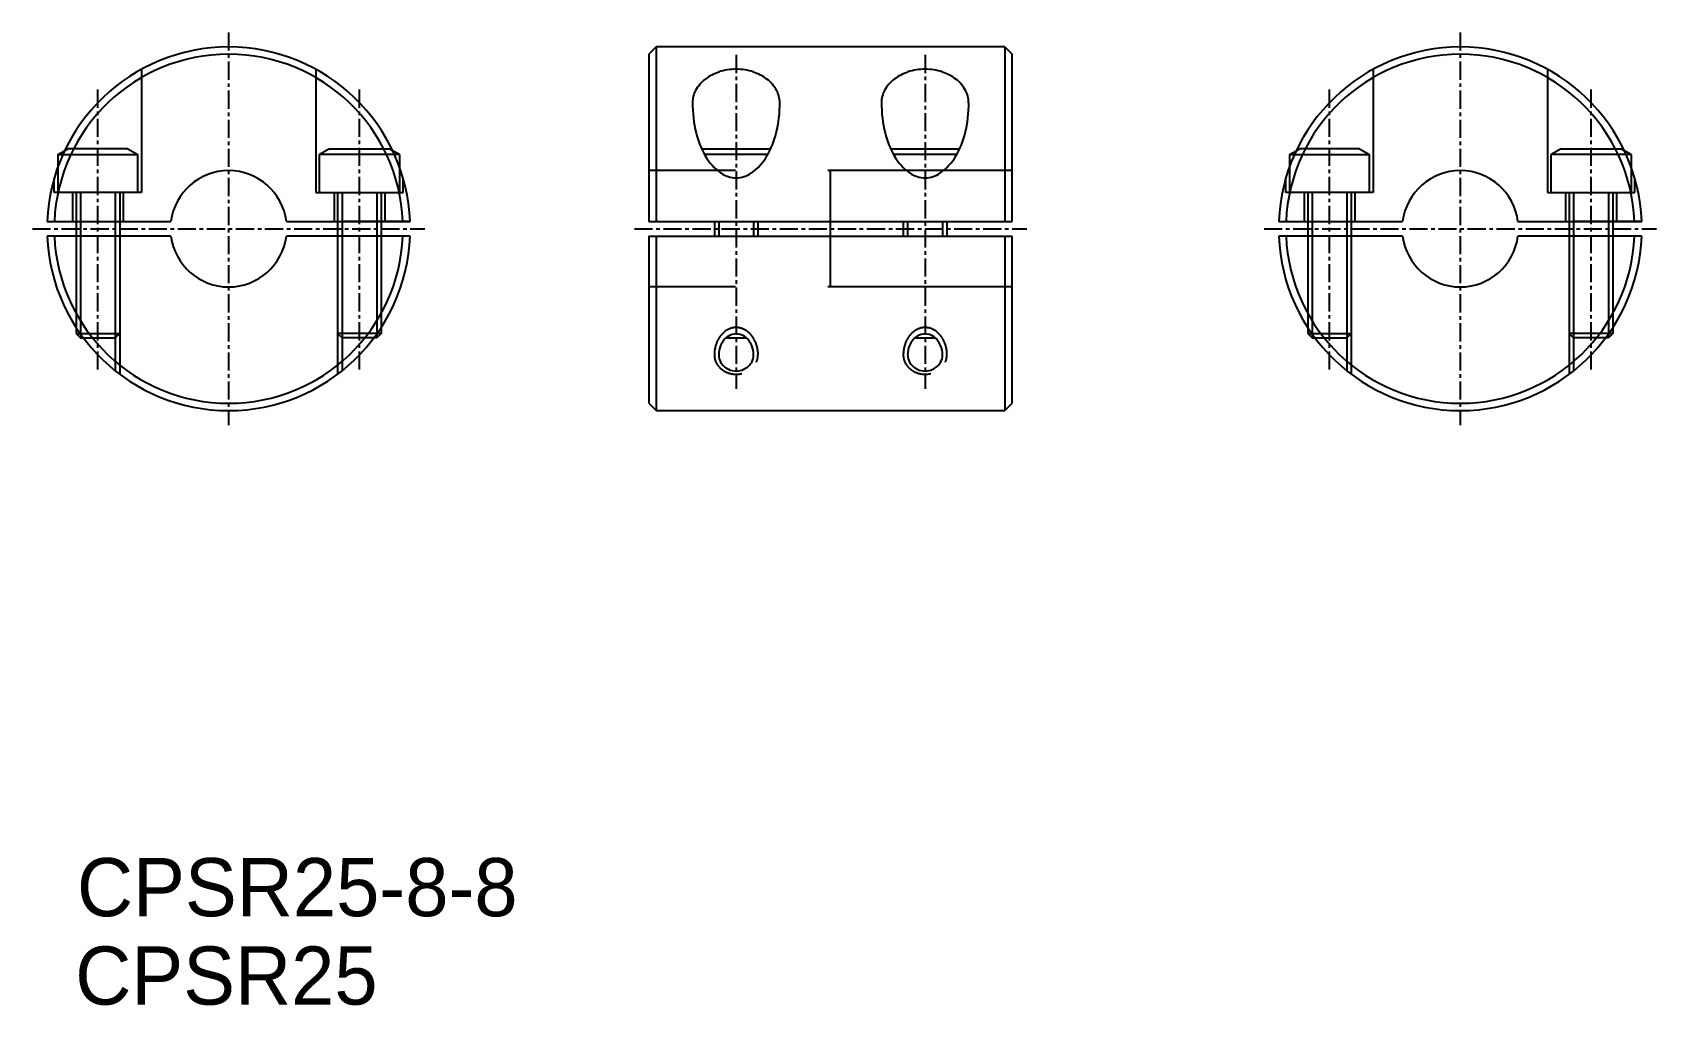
# Model space of a CAD drawing. Extents: x 103 to 215, y 69 to 136.
import ezdxf

# ---------------------------------------------------------------- set-up
doc = ezdxf.new("R2010")
doc.units = 0
doc.linetypes.add('CENTER', pattern=[2, 1.25, -0.25, 0.25, -0.25])
doc.linetypes.add('DASHED', pattern=[19.05, 12.7, -6.35])
doc.layers.get('0').update_dxf_attribs({"linetype": 'CONTINUOUS'})
doc.layers.add('CENTER', color=1, linetype='CENTER')

msp = doc.modelspace()

# ---------------------------------------------------------------- linework, layer by layer
for p, q in [((146.29, 134.58), (145.79, 134.08)), ((170.29, 134.58), (146.29, 134.58)), ((146.29, 134.58), (146.29, 122.58)), ((170.29, 134.58), (170.29, 122.58)), ((170.29, 134.58), (170.79, 134.08)), ((145.79, 134.08), (145.79, 122.58)), ((170.79, 122.58), (170.79, 134.08)), ((105.12, 127.18), (105.58, 127.44)), ((128.62, 127.18), (128.16, 127.44)), ((149.42, 127.58), (154.17, 127.58)), ((162.42, 127.58), (167.17, 127.58)), ((189.87, 127.18), (190.33, 127.44)), ((213.37, 127.18), (212.91, 127.44)), ((105.12, 127.18), (105.46, 127.18)), ((105.12, 127.18), (105.12, 126.34)), ((128.62, 127.18), (128.28, 127.18)), ((128.62, 127.18), (128.62, 126.34)), ((153.96, 127.18), (149.62, 127.18)), ((166.96, 127.18), (162.62, 127.18)), ((189.87, 127.18), (189.87, 126.34)), ((189.87, 127.18), (190.21, 127.18)), ((213.37, 127.18), (213.03, 127.18)), ((213.37, 127.18), (213.37, 126.34)), ((104.38, 122.58), (109.07, 122.58)), ((106.37, 122.58), (106.37, 121.58)), ((109.07, 122.58), (112.9, 122.58)), ((109.37, 122.58), (109.37, 121.58)), ((120.84, 122.58), (129.36, 122.58)), ((124.37, 122.58), (124.37, 121.58)), ((129.36, 122.58), (124.67, 122.58)), ((127.37, 122.58), (127.37, 121.58)), ((145.79, 122.58), (170.79, 122.58)), ((150.29, 122.58), (150.29, 121.58)), ((153.29, 122.58), (153.29, 121.58)), ((163.29, 122.58), (163.29, 121.58)), ((166.29, 122.58), (166.29, 121.58)), ((189.13, 122.58), (193.82, 122.58)), ((191.12, 122.58), (191.12, 121.58)), ((193.82, 122.58), (197.65, 122.58)), ((194.12, 122.58), (194.12, 121.58)), ((205.59, 122.58), (214.11, 122.58)), ((209.12, 122.58), (209.12, 121.58)), ((214.11, 122.58), (209.42, 122.58)), ((212.12, 122.58), (212.12, 121.58)), ((112.9, 121.58), (104.38, 121.58)), ((129.36, 121.58), (120.84, 121.58)), ((145.79, 121.58), (170.79, 121.58)), ((145.79, 121.58), (145.79, 110.08)), ((146.29, 121.58), (146.29, 109.58)), ((170.29, 121.58), (170.29, 109.58)), ((170.79, 110.08), (170.79, 121.58)), ((197.65, 121.58), (189.13, 121.58)), ((214.11, 121.58), (205.59, 121.58)), ((106.37, 115.29), (106.37, 114.88)), ((127.37, 115.29), (127.37, 114.88)), ((191.12, 115.29), (191.12, 114.88)), ((212.12, 115.29), (212.12, 114.88)), ((106.37, 114.88), (106.65, 114.88)), ((106.37, 114.88), (106.67, 114.58)), ((106.67, 114.58), (106.87, 114.58)), ((127.07, 114.58), (126.87, 114.58)), ((127.37, 114.88), (127.07, 114.58)), ((127.37, 114.88), (127.09, 114.88)), ((151.09, 114.58), (152.5, 114.58)), ((164.09, 114.58), (165.5, 114.58)), ((191.12, 114.88), (191.42, 114.58)), ((191.12, 114.88), (191.4, 114.88)), ((191.42, 114.58), (191.62, 114.58)), ((211.82, 114.58), (211.62, 114.58)), ((212.12, 114.88), (211.82, 114.58)), ((212.12, 114.88), (211.84, 114.88)), ((150.29, 113.4), (150.29, 113.4)), ((150.59, 113.4), (150.59, 113.4)), ((163.29, 113.4), (163.29, 113.4)), ((163.59, 113.4), (163.59, 113.4)), ((145.79, 110.08), (146.29, 109.58)), ((146.29, 109.58), (170.29, 109.58)), ((170.29, 109.58), (170.79, 110.08))]:
    msp.add_line(p, q)
at = {"color": 3, "linetype": 'DASHED'}
for p, q in [((110.87, 133.04), (110.87, 124.58)), ((122.87, 133.04), (122.87, 124.58)), ((195.62, 133.04), (195.62, 124.58)), ((207.62, 133.04), (207.62, 124.58)), ((105.58, 127.44), (105.81, 127.58)), ((109.93, 127.58), (105.81, 127.58)), ((109.93, 127.58), (110.62, 127.18)), ((123.81, 127.58), (123.12, 127.18)), ((123.81, 127.58), (127.93, 127.58)), ((128.16, 127.44), (127.93, 127.58)), ((190.33, 127.44), (190.57, 127.58)), ((194.68, 127.58), (190.57, 127.58)), ((194.68, 127.58), (195.37, 127.18)), ((208.57, 127.58), (207.87, 127.18)), ((208.57, 127.58), (212.68, 127.58)), ((212.91, 127.44), (212.68, 127.58)), ((105.12, 126.34), (105.12, 124.58)), ((105.46, 127.18), (110.62, 127.18)), ((110.62, 124.58), (110.62, 127.18)), ((128.28, 127.18), (123.12, 127.18)), ((123.12, 124.58), (123.12, 127.18)), ((128.62, 126.34), (128.62, 124.58)), ((189.87, 126.34), (189.87, 124.58)), ((190.21, 127.18), (195.37, 127.18)), ((195.37, 124.58), (195.37, 127.18)), ((213.03, 127.18), (207.87, 127.18)), ((207.87, 124.58), (207.87, 127.18)), ((213.37, 126.34), (213.37, 124.58)), ((104.87, 124.58), (104.87, 125.58)), ((128.87, 124.58), (128.87, 125.58)), ((170.79, 126.08), (145.79, 126.08)), ((158.29, 118.08), (158.29, 126.08)), ((189.62, 124.58), (189.62, 125.58)), ((213.62, 124.58), (213.62, 125.58)), ((110.87, 124.58), (104.87, 124.58)), ((106.12, 124.58), (106.12, 122.58)), ((106.37, 124.58), (106.37, 122.58)), ((106.67, 124.58), (106.67, 122.58)), ((109.07, 124.58), (109.07, 122.58)), ((109.37, 124.58), (109.37, 122.58)), ((109.62, 124.58), (109.62, 122.58)), ((122.87, 124.58), (128.87, 124.58)), ((124.12, 124.58), (124.12, 122.58)), ((124.37, 124.58), (124.37, 122.58)), ((124.67, 124.58), (124.67, 122.58)), ((127.07, 124.58), (127.07, 122.58)), ((127.37, 124.58), (127.37, 122.58)), ((127.62, 124.58), (127.62, 122.58)), ((195.62, 124.58), (189.62, 124.58)), ((190.87, 124.58), (190.87, 122.58)), ((191.12, 124.58), (191.12, 122.58)), ((191.42, 124.58), (191.42, 122.58)), ((193.82, 124.58), (193.82, 122.58)), ((194.12, 124.58), (194.12, 122.58)), ((194.37, 124.58), (194.37, 122.58)), ((207.62, 124.58), (213.62, 124.58)), ((208.87, 124.58), (208.87, 122.58)), ((209.12, 124.58), (209.12, 122.58)), ((209.42, 124.58), (209.42, 122.58)), ((211.82, 124.58), (211.82, 122.58)), ((212.12, 124.58), (212.12, 122.58)), ((212.37, 124.58), (212.37, 122.58)), ((106.37, 121.58), (106.37, 115.29)), ((106.67, 121.58), (106.67, 114.85)), ((109.07, 121.58), (109.07, 112.31)), ((109.37, 121.58), (109.37, 112.08)), ((124.37, 121.58), (124.37, 112.08)), ((124.67, 121.58), (124.67, 112.31)), ((127.07, 121.58), (127.07, 114.85)), ((127.37, 121.58), (127.37, 115.29)), ((191.12, 121.58), (191.12, 115.29)), ((191.42, 121.58), (191.42, 114.85)), ((193.82, 121.58), (193.82, 112.31)), ((194.12, 121.58), (194.12, 112.08)), ((209.12, 121.58), (209.12, 112.08)), ((209.42, 121.58), (209.42, 112.31)), ((211.82, 121.58), (211.82, 114.85)), ((212.12, 121.58), (212.12, 115.29)), ((170.79, 118.08), (145.79, 118.08)), ((106.65, 114.88), (109.37, 114.88)), ((106.87, 114.58), (109.07, 114.58)), ((109.37, 114.88), (109.07, 114.58)), ((127.09, 114.88), (124.37, 114.88)), ((124.37, 114.88), (124.67, 114.58)), ((126.87, 114.58), (124.67, 114.58)), ((191.4, 114.88), (194.12, 114.88)), ((191.62, 114.58), (193.82, 114.58)), ((194.12, 114.88), (193.82, 114.58)), ((211.84, 114.88), (209.12, 114.88)), ((209.12, 114.88), (209.42, 114.58)), ((211.62, 114.58), (209.42, 114.58))]:
    msp.add_line(p, q, dxfattribs=at)
at = {"color": 3}
for p, q in [((106.67, 122.58), (106.67, 121.58)), ((109.07, 122.58), (109.07, 121.58)), ((124.67, 122.58), (124.67, 121.58)), ((127.07, 122.58), (127.07, 121.58)), ((150.59, 122.58), (150.59, 121.58)), ((152.99, 122.58), (152.99, 121.58)), ((163.59, 122.58), (163.59, 121.58)), ((165.99, 122.58), (165.99, 121.58)), ((191.42, 122.58), (191.42, 121.58)), ((193.82, 122.58), (193.82, 121.58)), ((209.42, 122.58), (209.42, 121.58)), ((211.82, 122.58), (211.82, 121.58)), ((106.67, 114.85), (106.67, 114.58)), ((127.07, 114.85), (127.07, 114.58)), ((191.42, 114.85), (191.42, 114.58)), ((211.82, 114.85), (211.82, 114.58))]:
    msp.add_line(p, q, dxfattribs=at)
for centre, radius, start, end in [((116.87, 122.08), 12.5, 2.2924, 177.7076), ((201.62, 122.08), 12.5, 2.2924, 177.7076), ((116.87, 122.08), 12, 2.388, 177.612), ((151.79, 129.13), 3.92, 90, 107.5546), ((151.79, 129.13), 3.92, 72.4454, 90), ((164.79, 129.13), 3.92, 90, 107.5546), ((164.79, 129.13), 3.92, 72.4454, 90), ((201.62, 122.08), 12, 2.388, 177.612), ((151.15, 130.43), 2.44, 127.3699, 151.5264), ((151.54, 129.92), 3.08, 107.5546, 127.3699), ((152.04, 129.92), 3.08, 52.6301, 72.4454), ((152.43, 130.43), 2.44, 28.4736, 52.6301), ((164.15, 130.43), 2.44, 127.3699, 151.5264), ((164.54, 129.92), 3.08, 107.5546, 127.3699), ((165.04, 129.92), 3.08, 52.6301, 72.4454), ((165.43, 130.43), 2.44, 28.4736, 52.6301), ((150.56, 130.75), 1.77, 151.5264, 180), ((157.69, 130.75), 8.9, 180, 193.5033), ((145.9, 130.75), 8.9, 346.4967, 0), ((153.02, 130.75), 1.77, 0, 28.4736), ((163.56, 130.75), 1.77, 151.5264, 180), ((170.69, 130.75), 8.9, 180, 193.5033), ((158.9, 130.75), 8.9, 346.4967, 0), ((166.02, 130.75), 1.77, 0, 28.4736), ((154.78, 130.05), 5.9, 193.5033, 210.1029), ((148.81, 130.05), 5.9, 329.8971, 346.4967), ((167.78, 130.05), 5.9, 193.5033, 210.1029), ((161.81, 130.05), 5.9, 329.8971, 346.4967), ((152.94, 128.99), 3.78, 210.1029, 234.4552), ((150.64, 128.99), 3.78, 305.5448, 329.8971), ((165.94, 128.99), 3.78, 210.1029, 234.4552), ((163.64, 128.99), 3.78, 305.5448, 329.8971), ((116.87, 122.08), 4, 7.1808, 172.8192), ((151.79, 127.38), 1.8, 234.4552, 270), ((151.79, 127.38), 1.8, 270, 305.5448), ((164.79, 127.38), 1.8, 234.4552, 270), ((164.79, 127.38), 1.8, 270, 305.5448), ((201.62, 122.08), 4, 7.1808, 172.8192), ((116.87, 122.08), 12.5, 182.2924, 357.7076), ((116.87, 122.08), 12, 182.388, 357.612), ((116.87, 122.08), 4, 187.1808, 352.8192), ((201.62, 122.08), 12.5, 182.2924, 357.7076), ((201.62, 122.08), 12, 182.388, 357.612), ((201.62, 122.08), 4, 187.1808, 352.8192), ((152.29, 113.41), 1.7, 157.7392, 180.1375), ((152.08, 113.49), 1.47, 140.6143, 157.7203), ((151.9, 113.64), 1.24, 121.415, 140.6532), ((151.8, 113.81), 1.04, 90.2797, 121.5416), ((151.79, 113.81), 1.04, 58.4584, 89.7203), ((151.68, 113.64), 1.24, 39.3468, 58.585), ((151.5, 113.49), 1.47, 22.2797, 39.3857), ((151.29, 113.41), 1.7, 359.8625, 22.2608), ((165.29, 113.41), 1.7, 157.7392, 180.1375), ((165.08, 113.49), 1.47, 140.6143, 157.7203), ((164.9, 113.64), 1.24, 121.415, 140.6532), ((164.8, 113.81), 1.04, 90.2797, 121.5416), ((164.79, 113.81), 1.04, 58.4584, 89.7203), ((164.68, 113.64), 1.24, 39.3468, 58.585), ((164.5, 113.49), 1.47, 22.2797, 39.3857), ((164.29, 113.41), 1.7, 359.8625, 22.2608), ((151.61, 113.4), 1.01, 180.1154, 208.9415), ((151.68, 113.45), 1.1, 208.898, 227.8061), ((151.9, 113.45), 1.1, 312.1939, 331.102), ((151.98, 113.4), 1.01, 331.0585, 359.8846), ((164.61, 113.4), 1.01, 180.1154, 208.9415), ((164.68, 113.45), 1.1, 208.898, 227.8061), ((164.9, 113.45), 1.1, 312.1939, 331.102), ((164.98, 113.4), 1.01, 331.0585, 359.8846), ((151.75, 113.52), 1.2, 227.7963, 245.6285), ((151.79, 113.6), 1.3, 245.6461, 270.0812), ((151.79, 113.6), 1.3, 269.9188, 294.3539), ((151.83, 113.52), 1.2, 294.3715, 312.2037), ((164.75, 113.52), 1.2, 227.7963, 245.6285), ((164.79, 113.6), 1.3, 245.6461, 270.0812), ((164.79, 113.6), 1.3, 269.9188, 294.3539), ((164.83, 113.52), 1.2, 294.3715, 312.2037)]:
    msp.add_arc(centre, radius, start, end)
at = {"color": 3, "linetype": 'DASHED'}
for centre, radius, start, end in [((151.8, 114.04), 1.25, 90.3743, 122.7943), ((151.78, 114.04), 1.25, 57.2057, 89.6257), ((164.8, 114.04), 1.25, 90.3743, 122.7943), ((164.78, 114.04), 1.25, 57.2057, 89.6257), ((152.6, 113.41), 2.31, 158.6463, 180.1561), ((152.26, 113.54), 1.95, 141.8888, 158.6306), ((151.97, 113.77), 1.57, 122.6129, 141.9466), ((151.62, 113.77), 1.57, 38.0534, 57.3871), ((151.32, 113.54), 1.95, 21.3694, 38.1112), ((150.99, 113.41), 2.31, 359.8439, 21.3537), ((165.6, 113.41), 2.31, 158.6463, 180.1561), ((165.26, 113.54), 1.95, 141.8888, 158.6306), ((164.97, 113.77), 1.57, 122.6129, 141.9466), ((164.62, 113.77), 1.57, 38.0534, 57.3871), ((164.32, 113.54), 1.95, 21.3694, 38.1112), ((163.99, 113.41), 2.31, 359.8439, 21.3537), ((151.49, 113.4), 1.2, 180.1623, 209.7555), ((152.09, 113.4), 1.2, 336.1483, 359.8377), ((164.49, 113.4), 1.2, 180.1623, 209.7555), ((165.09, 113.4), 1.2, 336.1483, 359.8377), ((151.62, 113.47), 1.34, 209.6903, 228.7218), ((151.73, 113.6), 1.51, 228.7047, 246.3152), ((151.79, 113.74), 1.66, 246.3347, 270.1019), ((151.8, 113.74), 1.66, 269.8981, 283.2552), ((164.62, 113.47), 1.34, 209.6903, 228.7218), ((164.73, 113.6), 1.51, 228.7047, 246.3152), ((164.79, 113.74), 1.66, 246.3347, 270.1019), ((164.8, 113.74), 1.66, 269.8981, 283.2552)]:
    msp.add_arc(centre, radius, start, end, dxfattribs=at)
at = {"layer": 'CENTER', "color": 1, "linetype": 'CENTER'}
for p, q in [((116.87, 135.58), (116.87, 108.58)), ((201.62, 135.58), (201.62, 108.58)), ((151.79, 134.04), (151.79, 111.08)), ((164.79, 134.04), (164.79, 111.08)), ((107.87, 112.4), (107.87, 131.75)), ((125.87, 112.4), (125.87, 131.75)), ((192.62, 112.4), (192.62, 131.75)), ((210.62, 112.4), (210.62, 131.75)), ((103.37, 122.08), (130.37, 122.08)), ((144.79, 122.08), (171.79, 122.08)), ((188.12, 122.08), (215.12, 122.08))]:
    msp.add_line(p, q, dxfattribs=at)

# ---------------------------------------------------------------- texts
for s, p in [('CPSR25-8-8', (106.43, 74.81)), ('CPSR25', (106.31, 68.73))]:
    msp.add_text(s, height=4).set_placement(p)

doc.saveas('drawing.dxf')
